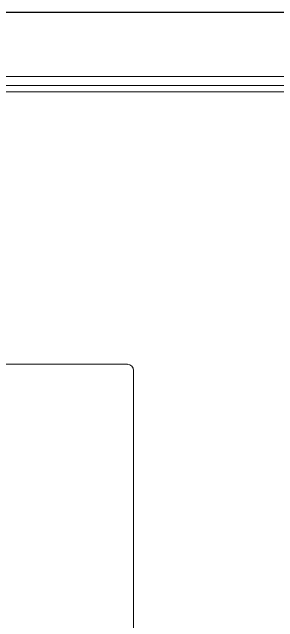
# Model space of a CAD drawing. Header units: millimetres. Extents: x 0 to 60, y -18 to 180.
# Drawn here: x 30.61 to 35.39, y 157.91 to 168.9 of the extents above; entities that cross this region are included whole.
import ezdxf

# ---------------------------------------------------------------- set-up
doc = ezdxf.new("R2010")
doc.units = ezdxf.units.MM
doc.layers.add('UK-MIANBAN_0', color=7, linetype='Continuous')

msp = doc.modelspace()

# ---------------------------------------------------------------- linework, layer by layer
at = {"lineweight": 5}
msp.add_line((47.259, 167.468), (13.961, 167.468), dxfattribs=at)
msp.add_line((47.259, 167.468), (13.961, 167.468), dxfattribs=at)
at = {"color": 255, "lineweight": 5}
msp.add_line((47.259, 167.468), (13.961, 167.468), dxfattribs=at)
msp.add_lwpolyline([(10.947, 168.902), (49.328, 168.902), (49.328, 146.915), (10.947, 146.915)], close=True)
at = {"layer": 'UK-MIANBAN_0', "color": 7, "linetype": 'Continuous', "lineweight": 5}
for p, q in [((47.587, 167.741), (13.961, 167.741)), ((47.587, 167.577), (13.961, 167.577)), ((32.687, 162.552), (15.956, 162.552)), ((32.796, 153.148), (32.796, 162.442))]:
    msp.add_line(p, q, dxfattribs=at)
msp.add_arc((32.687, 162.442), 0.109, 0, 90, dxfattribs=at)

doc.saveas('drawing.dxf')
